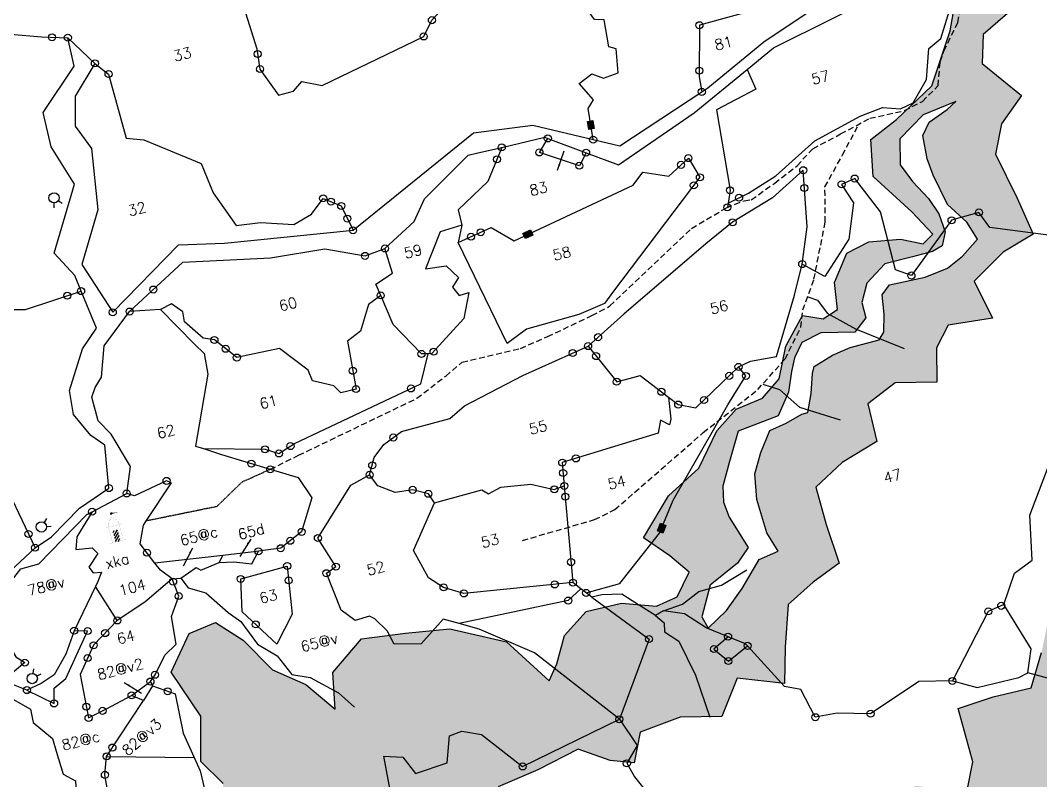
# Model space of a CAD drawing. Header units: metres. Extents: x 301635 to 304225, y 1951688 to 1954328.
# Drawn here: x 302434 to 303310, y 1952202 to 1952855 of the extents above; entities that cross this region are included whole.
import ezdxf

# ---------------------------------------------------------------- set-up
doc = ezdxf.new("R2010")
doc.units = ezdxf.units.M
doc.linetypes.add('DASHED', pattern=[0.75, 0.5, -0.25])
for name, color, linetype in [('LINE_FOOTPATH', 1, 'DASHED'), ('LINE_WATER', 4, 'Continuous'), ('OFF', 1, 'Continuous'), ('POLY_HATCH', 12, 'Continuous'), ('POLY_PARCEL', 6, 'Continuous'), ('POLY_WATER', 4, 'Continuous'), ('SYM_ARROW', 1, 'Continuous'), ('SYM_STONE', 1, 'Continuous'), ('SYM_WELL', 1, 'Continuous'), ('SYM_WORSHIP', 1, 'Continuous'), ('TEXT_MAPIN', 7, 'Continuous'), ('TEXT_PARCEL', 7, 'Continuous')]:
    doc.layers.add(name, color=color, linetype=linetype)
doc.styles.get("Standard").update_dxf_attribs({"font": 'simplex.shx'})
doc.dimstyles.get("Standard").update_dxf_attribs({"dimtxt": 0.18, "dimasz": 0.18, "dimexe": 0.18, "dimexo": 0.0625, "dimgap": 0.09, "dimtad": 0, "dimtih": 1, "dimtoh": 1, "dimdec": 4, "dimzin": 0, "dimdsep": 46, "dimtxsty": 'Standard', "dimcen": 0.09, "dimadec": 0, "dimazin": 0, "dimtfac": 1, "dimtdec": 4, "dimtofl": 0, "dimtmove": 0, "dimatfit": 3, "dimfxl": 1, "dimtolj": 1, "dimtzin": 0, "dimarcsym": 0})

# ---------------------------------------------------------------- blocks, each defined once
blk = doc.blocks.new('MOTWELL')
at = {"layer": 'SYM_WELL'}
for points in [[(-0.77, 1.48), (-0.4, 0.77)], [(0.77, 1.48), (0.4, 0.77)]]:
    blk.add_lwpolyline(points, dxfattribs=at)
blk.add_circle((0, 0), 0.871, dxfattribs=at)
blk = doc.blocks.new('STONE')
blk.add_circle((0, 0), 0.851)
blk = doc.blocks.new('STONESQUAREFILLED')
blk.add_hatch(color=256).paths.add_polyline_path([(0.7, -0.48), (0.7, 0.48), (-0.7, 0.48), (-0.7, -0.48)])
blk.add_lwpolyline([(-0.7, 0.48), (0.7, 0.48), (0.7, -0.48), (-0.7, -0.48)], close=True)
blk = doc.blocks.new('TEMPLE')
at = {"linetype": 'Continuous'}
blk.add_hatch(color=256, dxfattribs=at).paths.add_polyline_path([(0.28, 5.69), (0.6, 5.75), (0.95, 5.71), (1.39, 5.73), (0.49, 5.85), (0.21, 6.01), (-0.14, 6.06), (-0.15, 5.55), (-0.09, 5.55)])
h = blk.add_hatch(dxfattribs=at)
h.set_pattern_fill('ANSI31', color=256, scale=3.6, style=0)
h.set_pattern_definition([(45, (-94.63405, -100.65248), (-0.318198, 0.318198), [])])
h.paths.add_polyline_path([(-0.51, 2.32), (-0.51, 0), (0.49, 0), (0.49, 2.32)])
at = {"linetype": 'Continuous', "const_width": 0.018}
for points in [[(-1.16, 3.28), (-1.16, 3.69), (-0.97, 4.22), (-0.63, 4.55), (-0.33, 4.73), (-0.16, 4.99), (0.05, 4.8), (0.46, 4.5), (0.69, 4.36), (0.88, 4.09), (1.02, 3.76), (1.06, 3.28)], [(-0.16, 4.99), (-0.14, 6.06), (0.21, 6.01), (0.49, 5.85), (1.39, 5.73), (0.95, 5.71), (0.6, 5.75), (0.28, 5.69), (-0.09, 5.55), (-0.15, 5.55)], [(-1.78, 3.28), (1.75, 3.28)], [(-1.16, 0), (-1.16, 3.28)], [(-0.51, 0), (-0.51, 2.32), (0.49, 2.32), (0.49, 0)], [(1.06, 0), (1.06, 3.28)], [(-1.78, 0), (1.78, 0)]]:
    blk.add_lwpolyline(points, dxfattribs=at)
blk = doc.blocks.new('TEXTARROW')
blk.add_leader([(0.04, -0.01), (8.68, -0.01)], dimstyle='Standard', override={"dimtxt": 2.5, "dimasz": 2.5, "dimexe": 1.25, "dimexo": 0.625, "dimgap": 0.625, "dimtad": 1, "dimtih": 0, "dimtoh": 0, "dimzin": 8, "dimcen": 2.5, "dimtofl": 1})

msp = doc.modelspace()

# ---------------------------------------------------------------- hatches: boundary and pattern name
at = {"layer": 'POLY_HATCH'}
h = msp.add_hatch(dxfattribs=at)
h.set_pattern_fill('ZIGZAG', color=256, scale=5.075977, angle=14.53187, style=0)
h.set_pattern_definition([(14.53187, (302080.223, 1951193.627), (11.55678, 19.6445), [16.11623, -16.11623]), (104.53187, (302095.824, 1951197.67), (-19.6445, 11.55678), [16.11623, -16.11623])])
h.paths.add_polyline_path([(303451.22, 1952317.08), (303471.39, 1952305.23), (303517.09, 1952310.93), (303552.03, 1952337.06), (303599.17, 1952363.63), (303639.23, 1952354.2), (303668.09, 1952377.39), (303686.61, 1952408.83), (303685.2, 1952443.3), (303721.88, 1952415.24), (303735.17, 1952419.37), (303770.54, 1952470.2), (303781.95, 1952507.99), (303771.28, 1952535.96), (303795.44, 1952545.64), (303816.94, 1952565.55), (303823.55, 1952600.73), (303854.36, 1952621.7), (303871.6, 1952652.8), (303886.28, 1952683.24), (303876.18, 1952719.56), (303905.09, 1952737.3), (303924.27, 1952766.17), (303933.4, 1952807.47), (303942.86, 1952847.49), (303934.71, 1952881.57), (303974.58, 1952893.96), (304003.4, 1952922.6), (304035.44, 1952949.35), (304067.91, 1952963.91), (304082.02, 1952986.01), (304087.92, 1953029.2), (304120.05, 1953045.04), (304132.07, 1953085.73), (304135.74, 1953126.97), (304126.97, 1953158.17), (304141.98, 1953187.33), (304149.07, 1953241.76), (304138.07, 1953271.01), (304147.71, 1953289.22), (304157.64, 1953311.6), (304163.49, 1953360.24), (304132.27, 1953388.35), (304155.63, 1953416.94), (304140.36, 1953457.38), (304117.41, 1953495.82), (304077.97, 1953508.14), (304078.17, 1953541.66), (304052.83, 1953557.63), (304032.18, 1953550.23), (303987.34, 1953557.04), (303944.28, 1953541.1), (303917.86, 1953571.82), (303876.24, 1953576.74), (303829.15, 1953563.17), (303792.88, 1953523.71), (303828.79, 1953531.31), (303866.2, 1953538.61), (303895.2, 1953516.48), (303909.55, 1953488.96), (303938.28, 1953498.81), (303966, 1953493.97), (303998.74, 1953519.29), (304017.34, 1953524.91), (304035.76, 1953506.45), (304040.76, 1953471.69), (304064.13, 1953446.51), (304066.07, 1953417.37), (304049.14, 1953392.95), (304032.93, 1953371.93), (304056.98, 1953356.53), (304075.11, 1953326.78), (304069.09, 1953303.59), (304051.77, 1953280.67), (304066.85, 1953256.54), (304067.67, 1953225.51), (304043.9, 1953208.93), (304022.01, 1953191.24), (304027.68, 1953166.27), (304032.35, 1953126.62), (304014.25, 1953106.71), (303988.13, 1953099.14), (303971.43, 1953092.41), (303984.62, 1953069.39), (303986.5, 1953046.64), (303969.91, 1953027.12), (303938.89, 1953019.88), (303911.23, 1953018.32), (303907.93, 1952984.62), (303884.26, 1952955.25), (303863.38, 1952952.24), (303835.04, 1952940.89), (303834.81, 1952901.57), (303804.91, 1952896.23), (303824.66, 1952854.08), (303816.07, 1952822.21), (303784.44, 1952798.79), (303752.04, 1952778.37), (303767.95, 1952744.84), (303754.8, 1952718.2), (303732.97, 1952694.12), (303727.16, 1952645.35), (303715.91, 1952617.59), (303690.57, 1952607.02), (303681.83, 1952594.34), (303684.26, 1952550.91), (303652.92, 1952538.78), (303616.62, 1952533.37), (303590.74, 1952543.49), (303586.84, 1952536.87), (303583.15, 1952504.67), (303571.56, 1952472.02), (303544.28, 1952468.96), (303519.67, 1952461.78), (303515.7, 1952418.29), (303484.02, 1952401.26), (303453.58, 1952416.6), (303427.36, 1952421.82), (303402.47, 1952403.36), (303381.73, 1952337.9), (303353, 1952328.05), (303315.82, 1952338.44), (303310.58, 1952312.24), (303301.6, 1952281.88), (303269.09, 1952274.25), (303238.86, 1952264.01), (303251.48, 1952218.41), (303246.24, 1952192.22), (303202.32, 1952197.66), (303180.77, 1952184.86), (303177.19, 1952139.87), (303157.92, 1952124.46), (303132.14, 1952121.78), (303114.66, 1952118.05), (303114.37, 1952085.13), (303099.28, 1952066), (303077.96, 1952070.89), (303046.4, 1952084.34), (303027.13, 1952068.93), (302993.84, 1952064.3), (302965.67, 1952077.03), (302939.01, 1952090.15), (302923.48, 1952078.91), (302899.43, 1952094.31), (302864.58, 1952095.69), (302833.57, 1952088.45), (302821.22, 1952102.08), (302798.78, 1952105.07), (302774.69, 1952126.87), (302777.65, 1952155.67), (302808.5, 1952182.1), (302843.96, 1952196.9), (302877.93, 1952211.31), (302912.62, 1952229.11), (302940, 1952219.39), (302960.55, 1952217.5), (302965.79, 1952243.7), (303000.14, 1952256.61), (303036.1, 1952257.12), (303049.2, 1952290.15), (303089.72, 1952285.44), (303090.4, 1952316.86), (303092.92, 1952353.56), (303114.42, 1952372.75), (303136.69, 1952388.94), (303125.68, 1952422.14), (303116.56, 1952454.22), (303139.17, 1952475.31), (303168.96, 1952493.44), (303161.34, 1952525.92), (303184.73, 1952544), (303220.69, 1952544.51), (303220.26, 1952574.04), (303230.45, 1952593.5), (303268.26, 1952599.3), (303252.73, 1952631.32), (303277.57, 1952656.19), (303303.24, 1952671.65), (303289.61, 1952702.57), (303271.03, 1952740.21), (303276.27, 1952766.41), (303293.21, 1952790.83), (303259.65, 1952818.18), (303260.38, 1952843.2), (303293.85, 1952871.91), (303289.91, 1952914.95), (303326.54, 1952925.25), (303365.85, 1952931.43), (303364.58, 1952970.36), (303392.25, 1952971.92), (303397.05, 1953006.01), (303418.21, 1953020.31), (303439.21, 1953053.79), (303482.63, 1953062.64), (303501.51, 1953079.56), (303531.58, 1953108.98), (303582.92, 1953118.28), (303591.45, 1953156.54), (303622.4, 1953170.18), (303657.71, 1953204.16), (303624.27, 1953261.99), (303645.94, 1953305.26), (303606.65, 1953342.34), (303607.38, 1953367.37), (303628.05, 1953395.96), (303615.64, 1953415.98), (303614.43, 1953448.51), (303617.44, 1953470.92), (303643.89, 1953483.38), (303626.69, 1953490.94), (303595.68, 1953483.7), (303593.71, 1953426.31), (303602.49, 1953389.33), (303570.03, 1953375.31), (303569.46, 1953331.1), (303588.77, 1953296.85), (303577.79, 1953280.39), (303576.05, 1953240.68), (303551.94, 1953219.21), (303543.41, 1953180.94), (303508.83, 1953150.35), (303477.48, 1953138.22), (303466.62, 1953108.96), (303439.73, 1953104.4), (303401.25, 1953088.82), (303374.24, 1953053.78), (303345.46, 1953050.32), (303313.05, 1953029.9), (303300.01, 1952990.47), (303270.5, 1952983.62), (303240.32, 1952966.99), (303221.61, 1952930.89), (303220.62, 1952900.69), (303239.5, 1952888.51), (303231.99, 1952846.27), (303216.17, 1952799.14), (303186.07, 1952770.16), (303163.9, 1952752.8), (303165.93, 1952721.23), (303199.09, 1952690.89), (303217.07, 1952671.65), (303208.95, 1952663.4), (303189.5, 1952667.23), (303162.06, 1952664.9), (303143.36, 1952655.28), (303132.82, 1952630), (303135.42, 1952606.77), (303123.12, 1952598.8), (303105.28, 1952601.69), (303090.89, 1952575.42), (303085.18, 1952547.31), (303071.03, 1952530.66), (303048.16, 1952521.32), (303031.78, 1952502.73), (303016.15, 1952470.67), (302990.18, 1952446.87), (302968.81, 1952410.59), (302991.25, 1952395.24), (303007.91, 1952381.11), (302997.65, 1952360.01), (302979.9, 1952352), (302949.85, 1952354.46), (302919.57, 1952347.29), (302900.96, 1952326.76), (302894.26, 1952302.48), (302887.8, 1952287.83), (302851.08, 1952321.34), (302802.34, 1952332.61), (302764.32, 1952328.9), (302726.63, 1952323.91), (302701.99, 1952294.99), (302704.02, 1952263.41), (302678.64, 1952284.84), (302650.12, 1952297.25), (302625.02, 1952322.85), (302601.29, 1952337.87), (302578.42, 1952328.52), (302563.12, 1952295.19), (302588.64, 1952257.41), (302588.49, 1952218.44), (302607.75, 1952199.53), (302606.69, 1952153.49), (302631.55, 1952118.27), (302662.15, 1952087.27), (302690.25, 1952087.04), (302710.22, 1952060.12), (302732.09, 1952036.42), (302743.09, 1952007.17), (302755.37, 1951978.25), (302793.19, 1951966.88), (302835.3, 1951981.21), (302859.11, 1951955.28), (302907.43, 1951956.2), (302955.28, 1951974.75), (302982.56, 1951956.55), (302983.31, 1951924.64), (302982.73, 1951897.85), (302991.12, 1951873.39), (303009.48, 1951847.42), (303047.88, 1951844.39), (303090.02, 1951853.27), (303116.57, 1951885.42), (303154.69, 1951915.11), (303185.74, 1951945.69), (303200.75, 1951974.86), (303183, 1952003.72), (303176.23, 1952027.24), (303167.55, 1952047.53), (303179.89, 1952050.04), (303222.79, 1952045.46), (303244.87, 1952073.72), (303249.58, 1952105.67), (303282.76, 1952112.22), (303306.83, 1952132.81), (303324.44, 1952157.18), (303325.88, 1952196.48), (303361.58, 1952209.15), (303364.39, 1952237.88), (303354.86, 1952282.54), (303388.37, 1952287.81), (303415.9, 1952279.24), (303435.26, 1952286.31)])
h.paths.add_polyline_path([(303171.13, 1952580.73), (303146.07, 1952574.24), (303130.93, 1952567.5), (303115.15, 1952557.78), (303113.88, 1952551.82), (303112.7, 1952534.63), (303109.87, 1952518.42), (303104.59, 1952517.06), (303091.11, 1952509.34), (303077.28, 1952502.94), (303069.51, 1952484.05), (303064.38, 1952465.83), (303065.89, 1952443.71), (303074.73, 1952415.05), (303084.45, 1952399.28), (303067.99, 1952392.2), (303053.33, 1952367.3), (303039.94, 1952348.35), (303024.21, 1952333.02), (303018.84, 1952342.88), (303026.04, 1952370.17), (303049.34, 1952388.87), (303058.48, 1952402.49), (303042.23, 1952428.52), (303037.49, 1952441.36), (303036.71, 1952455.23), (303042.48, 1952476.42), (303049.86, 1952502.25), (303084.45, 1952515.44), (303093.19, 1952535.99), (303095.69, 1952553.52), (303098.23, 1952565.44), (303104.73, 1952578.38), (303120.85, 1952586.78), (303150.26, 1952587.36), (303159.73, 1952599.67), (303156.32, 1952612.85), (303160.47, 1952629.41), (303175.86, 1952646.06), (303199.6, 1952652.21), (303216.75, 1952656.66), (303225.3, 1952661.69), (303227.84, 1952673.6), (303222.42, 1952689.08), (303213.38, 1952702.21), (303199.71, 1952716.96), (303189.01, 1952731.07), (303188.82, 1952753.53), (303208.8, 1952774.19), (303236.79, 1952785.66), (303229.58, 1952778.79), (303214.15, 1952767.75), (303208.63, 1952756.47), (303212.43, 1952736.35), (303217.51, 1952722.19), (303229.62, 1952697.19), (303246.28, 1952681.81), (303255.65, 1952667.36), (303242.56, 1952652.71), (303229.76, 1952642.36), (303210.66, 1952634.59), (303179.98, 1952628.05), (303173.78, 1952619.41), (303175.24, 1952602.9), (303175.04, 1952587.37)], flags=16)

# ---------------------------------------------------------------- linework, layer by layer
at = {"layer": 'LINE_FOOTPATH', "ltscale": 10}
for points in [[(303039.97, 1952694.34), (303055.14, 1952700.33), (303061.29, 1952701.16), (303081.39, 1952715.39), (303100.54, 1952730.4), (303114.18, 1952744.99), (303138.01, 1952757.65), (303163.14, 1952771.15), (303192.86, 1952777.71), (303208.24, 1952785.64), (303221.66, 1952799.16), (303223.46, 1952819.7), (303226.67, 1952828.92), (303238.55, 1952853.31), (303243.97, 1952881.95), (303249.06, 1952916.32), (303275.55, 1952967.79), (303289.92, 1953000.11)], [(302864.77, 1952408.46), (302926.74, 1952426.35), (302944.13, 1952434.96), (303020.04, 1952501.11), (303066.8, 1952538.06), (303090.3, 1952564.43), (303103.78, 1952591.61), (303105.64, 1952606.45), (303115, 1952632.8), (303124.82, 1952682.04), (303124.51, 1952712.26), (303139.55, 1952739.62), (303153.72, 1952766.09)], [(302648.14, 1952469.63), (302672.54, 1952481.65), (302774.11, 1952530.56), (302798.88, 1952549.71), (302812.93, 1952561.68), (302863.16, 1952573.34), (302886.3, 1952583.58), (302924.41, 1952601.64), (302939.87, 1952609.89), (303009.98, 1952676.56), (303039.97, 1952694.34)]]:
    msp.add_lwpolyline(points, dxfattribs=at)
at = {"layer": 'LINE_FOOTPATH'}
msp.add_lwpolyline([(302541.94, 1952425.5), (302602.46, 1952437.84), (302624.04, 1952458.75), (302648.14, 1952469.63)], dxfattribs=at)
at = {"layer": 'LINE_WATER'}
for points in [[(303109.7, 1952617.88), (303118.11, 1952614.96), (303126.31, 1952603.83), (303150.62, 1952590.25), (303192.62, 1952573.3)], [(303071.07, 1952542.85), (303085.42, 1952538), (303102.58, 1952523.01), (303137.67, 1952512.22)], [(302985.8, 1952348.03), (303002.21, 1952353.84), (303016.25, 1952364.54), (303035.62, 1952370.01), (303057.43, 1952383.17)], [(302571.46, 1952376.13), (302577.54, 1952367.67), (302592.85, 1952363.52), (302611.91, 1952346.56), (302623.05, 1952338.86), (302637.22, 1952319.47), (302654.25, 1952309.24), (302666.62, 1952293.45), (302682.56, 1952290.77), (302706.78, 1952277.46), (302720.55, 1952265.23)], [(302979.03, 1952343.95), (302986.46, 1952337.82), (302986.73, 1952329.94), (302998.95, 1952322.06), (303013.21, 1952292.62), (303025.67, 1952256.53)], [(302947.95, 1952254.81), (302875.05, 1952311.97), (302827.53, 1952332.17), (302810.27, 1952337.05)]]:
    msp.add_lwpolyline(points, dxfattribs=at)
at = {"layer": 'OFF'}
msp.add_lwpolyline([(302507.67, 1952222.99), (302582.71, 1952221.99)], dxfattribs=at)
at = {"layer": 'POLY_HATCH'}
for points in [[(302607.75, 1952199.53), (302588.49, 1952218.44), (302588.64, 1952257.41), (302563.12, 1952295.19), (302578.42, 1952328.52), (302601.29, 1952337.87), (302625.02, 1952322.85), (302650.12, 1952297.25), (302678.64, 1952284.84), (302704.02, 1952263.41), (302701.99, 1952294.99), (302726.63, 1952323.91), (302764.32, 1952328.9), (302802.34, 1952332.61), (302851.08, 1952321.34), (302887.8, 1952287.83), (302894.26, 1952302.48), (302900.96, 1952326.76), (302919.57, 1952347.29), (302949.85, 1952354.46), (302979.9, 1952352), (302997.65, 1952360.01), (303007.91, 1952381.11), (302991.25, 1952395.24), (302968.81, 1952410.59), (302990.18, 1952446.87), (303016.15, 1952470.67), (303031.78, 1952502.73), (303048.16, 1952521.32), (303071.03, 1952530.66), (303085.18, 1952547.31), (303090.89, 1952575.42), (303105.28, 1952601.69), (303123.12, 1952598.8), (303135.42, 1952606.77), (303132.82, 1952630), (303143.36, 1952655.28), (303162.06, 1952664.9), (303189.5, 1952667.23), (303208.95, 1952663.4), (303217.07, 1952671.65), (303199.09, 1952690.89), (303165.93, 1952721.23), (303163.9, 1952752.8), (303186.07, 1952770.16), (303216.17, 1952799.14), (303231.99, 1952846.27), (303239.5, 1952888.51)], [(303293.85, 1952871.91), (303260.38, 1952843.2), (303259.65, 1952818.18), (303293.21, 1952790.83), (303276.27, 1952766.41), (303271.03, 1952740.21), (303289.61, 1952702.57), (303303.24, 1952671.65), (303277.57, 1952656.19), (303252.73, 1952631.32), (303268.26, 1952599.3), (303230.45, 1952593.5), (303220.26, 1952574.04), (303220.69, 1952544.51), (303184.73, 1952544), (303161.34, 1952525.92), (303168.96, 1952493.44), (303139.17, 1952475.31), (303116.56, 1952454.22), (303125.68, 1952422.14), (303136.69, 1952388.94), (303114.42, 1952372.75), (303092.92, 1952353.56), (303090.4, 1952316.86), (303089.72, 1952285.44), (303049.2, 1952290.15), (303036.1, 1952257.12), (303000.14, 1952256.61), (302965.79, 1952243.7), (302960.55, 1952217.5), (302940, 1952219.39), (302912.62, 1952229.11), (302877.93, 1952211.31), (302843.96, 1952196.9)], [(303026.04, 1952370.17), (303018.84, 1952342.88), (303024.21, 1952333.02), (303039.94, 1952348.35), (303053.33, 1952367.3), (303067.99, 1952392.2), (303084.45, 1952399.28), (303074.73, 1952415.05), (303065.89, 1952443.71), (303064.38, 1952465.83), (303069.51, 1952484.05), (303077.28, 1952502.94), (303091.11, 1952509.34), (303104.59, 1952517.06), (303109.87, 1952518.42), (303112.7, 1952534.63), (303113.88, 1952551.82), (303115.15, 1952557.78), (303130.93, 1952567.5), (303146.07, 1952574.24), (303171.13, 1952580.73), (303175.04, 1952587.37), (303175.24, 1952602.9), (303173.78, 1952619.41), (303179.98, 1952628.05), (303210.66, 1952634.59), (303229.76, 1952642.36), (303242.56, 1952652.71), (303255.65, 1952667.36), (303246.28, 1952681.81), (303229.62, 1952697.19), (303217.51, 1952722.19), (303212.43, 1952736.35), (303208.63, 1952756.47), (303214.15, 1952767.75), (303229.58, 1952778.79), (303236.79, 1952785.66), (303208.8, 1952774.19), (303188.82, 1952753.53), (303189.01, 1952731.07), (303199.71, 1952716.96), (303213.38, 1952702.21), (303222.42, 1952689.08), (303227.84, 1952673.6), (303225.3, 1952661.69), (303216.75, 1952656.66), (303199.6, 1952652.21), (303175.86, 1952646.06), (303160.47, 1952629.41), (303156.32, 1952612.85), (303159.73, 1952599.67), (303150.26, 1952587.36), (303120.85, 1952586.78), (303104.73, 1952578.38), (303098.23, 1952565.44), (303095.69, 1952553.52), (303093.19, 1952535.99), (303084.45, 1952515.44), (303049.86, 1952502.25), (303042.48, 1952476.42), (303036.71, 1952455.23), (303037.49, 1952441.36), (303042.23, 1952428.52), (303058.48, 1952402.49), (303049.34, 1952388.87), (303026.04, 1952370.17), (303026.04, 1952370.17)], [(303246.24, 1952192.22), (303251.48, 1952218.41), (303238.86, 1952264.01), (303269.09, 1952274.25), (303301.6, 1952281.88), (303310.58, 1952312.24)]]:
    msp.add_lwpolyline(points, dxfattribs=at)
at = {"layer": 'POLY_PARCEL'}
for points in [[(302686.25, 1953031.87), (302659, 1952972.86), (302645.64, 1952969.65), (302615.81, 1952897.54), (302636.58, 1952830.85), (302639.36, 1952813.42), (302655.38, 1952790.98), (302668.14, 1952794.54), (302675.26, 1952802.6), (302692.75, 1952799.43), (302779.92, 1952841.41), (302786.99, 1952855.42), (302822.65, 1952894.49), (302835.33, 1952894.54), (302846.47, 1952910.11), (302851.58, 1952948.96), (302858.37, 1952954.45), (302856.91, 1952968.73)], [(302925.47, 1952752.79), (302921.18, 1952779.44), (302925.65, 1952787.03), (302913.39, 1952800.94), (302924.33, 1952809.21), (302934.34, 1952805.57), (302947.01, 1952810.26), (302945.33, 1952830.73), (302939.03, 1952832.52), (302935.05, 1952855.61), (302926.68, 1952856.06), (302907.61, 1952882.28), (302881.35, 1952908.24), (302894.03, 1952923.79), (302910.46, 1952920.21), (302920.04, 1952932.14), (302913.24, 1952961.37)], [(303041.27, 1952698.29), (303058.86, 1952706.69), (303082.33, 1952721.61), (303115.89, 1952751.88), (303154.65, 1952773), (303174.03, 1952780.27), (303189.43, 1952779.18), (303200.41, 1952784.47), (303211.71, 1952804.55), (303213.77, 1952831), (303224, 1952839.65), (303236.36, 1952879.85), (303224.63, 1952885.39), (303219.74, 1952891.51), (303208.11, 1952912.48)], [(303107.86, 1952876.2), (303016.75, 1952851.06), (303016.55, 1952806.77), (303018.78, 1952793.83)], [(302359.14, 1952840.58), (302369.13, 1952852.57), (302424.98, 1952843.46), (302451.63, 1952840.98), (302474.34, 1952840.36)], [(302474.34, 1952840.36), (302497.59, 1952818.33)], [(302497.59, 1952818.33), (302509.32, 1952809.13), (302524.33, 1952754.07), (302539.63, 1952752.69), (302588.82, 1952732.28), (302599.21, 1952707.15), (302618.89, 1952678.91), (302639.78, 1952681.56), (302668.42, 1952679.96), (302683.63, 1952688.88), (302693.61, 1952702.33), (302709.13, 1952695.85), (302719.26, 1952674.93)], [(303057.73, 1952813.16), (303065.12, 1952796.16), (303031.41, 1952778.45), (303043, 1952709.31), (303041.27, 1952698.29)], [(302919.42, 1952741.54), (302913.6, 1952730.35), (302879.35, 1952741.78), (302886.55, 1952753.79)], [(302847.01, 1952746.14), (302835.06, 1952716.7), (302809.62, 1952692.42), (302812.59, 1952679.27)], [(303105.84, 1952726.52), (303079.48, 1952702.86), (303045.2, 1952681.76), (303022.21, 1952663.33), (302951.77, 1952602.83), (302921.14, 1952575.39)], [(303104.97, 1952645.85), (303109.12, 1952677.96), (303105.84, 1952726.52)], [(303384.04, 1952661.75), (303266.12, 1952677.21), (303256.8, 1952690.28), (303233.24, 1952683.49), (303198.78, 1952636.06), (303184.98, 1952640.91), (303172.3, 1952690.7), (303150.05, 1952719.34), (303138.79, 1952714.37), (303149.05, 1952698.57), (303145.08, 1952667.24), (303124.41, 1952635.23), (303104.97, 1952645.85)], [(303041.27, 1952698.29), (303040.7, 1952694.62)], [(302812.59, 1952679.27), (302794.19, 1952673.69), (302781.59, 1952641.86), (302799.2, 1952644.4), (302809.72, 1952634.42), (302804.72, 1952625.94), (302810.46, 1952618.76), (302818.79, 1952621.48), (302814.43, 1952599.16), (302787.01, 1952569.02), (302783.74, 1952568.91)], [(302812.59, 1952679.27), (302809.54, 1952664.31)], [(302743, 1952618.98), (302738.92, 1952628.59), (302753.26, 1952638.02), (302746.69, 1952659.3)], [(303278.27, 1952353.32), (303287.19, 1952380.36), (303302.51, 1952391.62), (303300.53, 1952430.06), (303383.68, 1952648.68), (303384.91, 1952658.86)], [(303050.27, 1952557.56), (303060.61, 1952562.56), (303083.05, 1952566.48), (303098.35, 1952619.21), (303104.97, 1952645.85)], [(302396, 1952601.34), (302420.56, 1952606.78), (302438.1, 1952606.84), (302485.76, 1952622.65)], [(302743, 1952618.98), (302732.4, 1952611.06), (302725.75, 1952588.33), (302714.51, 1952579.71), (302721.87, 1952538.5), (302708.87, 1952535.32), (302702.71, 1952541.27), (302684.44, 1952545.57), (302680.77, 1952554.75), (302656.02, 1952573.39), (302619.49, 1952565.58), (302600.27, 1952580.68), (302590.42, 1952582.36), (302574.63, 1952596.32), (302572.96, 1952604.92), (302563.24, 1952611.79), (302553.97, 1952607)], [(302783.74, 1952568.91), (302778.05, 1952568.73), (302753.63, 1952593.9), (302743, 1952618.98)], [(302553.97, 1952607), (302527.44, 1952605.09)], [(302553.97, 1952607), (302583.15, 1952576.98), (302591.44, 1952569.18), (302594.62, 1952551.21), (302584.05, 1952489.51), (302590.71, 1952487.35)], [(302733.52, 1952464.89), (302737.51, 1952479.65), (302745.8, 1952490.88), (302760.85, 1952502.17), (302802.34, 1952513.35), (302815.01, 1952524.02), (302865.07, 1952550.3), (302921.14, 1952575.39)], [(302921.14, 1952575.39), (302945.76, 1952544.82), (302965.72, 1952550.21), (302990.03, 1952531.69)], [(302590.71, 1952487.35), (302643.72, 1952486.76), (302655.68, 1952483.19), (302669.01, 1952491.72), (302777.39, 1952543.02), (302783.74, 1952568.91)], [(302919.46, 1952363.41), (302948.3, 1952371.34), (302982.48, 1952414.6), (302994.23, 1952443.16), (303040.99, 1952524.99), (303056.69, 1952549.79), (303050.27, 1952557.56)], [(302990.03, 1952531.69), (302998.51, 1952525.23), (303013.74, 1952522.33), (303050.27, 1952557.56)], [(302990.03, 1952531.69), (302992.23, 1952512.61), (302991.03, 1952507.7), (302983.39, 1952511.9), (302981.2, 1952500.56), (302898.91, 1952475.34), (302900.7, 1952455.3)], [(302371.04, 1952513.15), (302385.89, 1952494.05), (302411.05, 1952459.71), (302426.57, 1952443.77), (302446.15, 1952402.22)], [(302590.71, 1952487.35), (302606.42, 1952482.23), (302648.14, 1952469.63)], [(302648.14, 1952469.63), (302672.06, 1952462.4), (302683.77, 1952444.98), (302675.09, 1952415.84), (302657.15, 1952401.79), (302638.03, 1952399.14)], [(302810.27, 1952337.05), (302796.74, 1952340.87), (302777.91, 1952319.73), (302754.53, 1952319.37), (302748.58, 1952330.92), (302738.12, 1952341.09), (302733.49, 1952343.48), (302721.16, 1952339.65), (302708.93, 1952348.51), (302696.45, 1952380.33), (302704.5, 1952386), (302689.05, 1952410.51), (302717.46, 1952455.87), (302733.52, 1952464.89)], [(302789.27, 1952440.91), (302783.93, 1952448.54), (302770.49, 1952451.94), (302755.34, 1952449.61), (302740.54, 1952455.49), (302733.52, 1952464.89)], [(302541.94, 1952425.5), (302563.44, 1952458.01), (302559.14, 1952459.66), (302531.67, 1952446.83), (302524.89, 1952448.85)], [(302789.27, 1952440.91), (302829.77, 1952451.93), (302835.61, 1952448.5), (302846.32, 1952454.28), (302872.02, 1952456.88), (302892.12, 1952452.37), (302900.7, 1952455.3)], [(302900.7, 1952455.3), (302908.12, 1952372.21)], [(302908.12, 1952372.21), (302814.43, 1952362.95), (302796.98, 1952368.15), (302784.08, 1952376.29), (302771.25, 1952399.83), (302789.27, 1952440.91)], [(302495.19, 1952433.14), (302481.94, 1952411.65), (302481.08, 1952400.74), (302495.32, 1952402.03), (302500.08, 1952397.19), (302492.25, 1952385.39), (302496.23, 1952380.71), (302503.29, 1952381.25), (302500.02, 1952373.22), (302498.02, 1952369.03)], [(302549.08, 1952388.89), (302536.43, 1952405.69), (302539.33, 1952421.55), (302541.94, 1952425.5)], [(302607.44, 1952395.55), (302549.08, 1952388.89)], [(302604.29, 1952389.64), (302617.01, 1952390.1), (302632.32, 1952388.25), (302638.03, 1952399.14)], [(302604.29, 1952389.64), (302607.44, 1952395.55)], [(302638.03, 1952399.14), (302634.18, 1952398.6), (302607.44, 1952395.55)], [(302563.88, 1952375.43), (302553.92, 1952382.9), (302549.08, 1952388.89)], [(302563.88, 1952375.43), (302571.46, 1952376.13), (302584.45, 1952385.16), (302588.5, 1952383.05), (302604.29, 1952389.64)], [(302498.02, 1952369.03), (302479.8, 1952330.95)], [(302516.83, 1952339.72), (302498.02, 1952369.03)], [(302563.88, 1952375.43), (302540.41, 1952355.37), (302516.83, 1952339.72)], [(302545.27, 1952287.27), (302549.22, 1952293.07), (302557.5, 1952309.87), (302567.47, 1952319.44), (302563.35, 1952343.25), (302569.57, 1952360.71), (302563.88, 1952375.43)], [(302914.9, 1952366.95), (302908.12, 1952372.21)], [(302914.9, 1952366.95), (302904.05, 1952356.85), (302810.27, 1952337.05)], [(302919.46, 1952363.41), (302914.9, 1952366.95)], [(302924.21, 1952359.72), (302919.46, 1952363.41)], [(303041.36, 1952325.79), (303022.55, 1952333.48), (303004.03, 1952345.37), (302985.8, 1952348.03), (302979.03, 1952343.95), (302959.02, 1952356.71), (302950.19, 1952362.24), (302932.78, 1952361.73), (302924.21, 1952359.72)], [(302924.21, 1952359.72), (302973.49, 1952323.73), (302947.95, 1952254.81)], [(303278.27, 1952353.32), (303264.77, 1952347.5), (303233.96, 1952287.78)], [(303298.77, 1952294.66), (303301.62, 1952315.45), (303278.27, 1952353.32)], [(302516.83, 1952339.72), (302496.42, 1952318.41), (302484.85, 1952293.25), (302492.13, 1952255.95)], [(302439.18, 1952279.89), (302462.55, 1952268.46), (302462.6, 1952281.43), (302472.5, 1952289.96), (302491.31, 1952330.62), (302479.8, 1952330.95)], [(302479.8, 1952330.95), (302472.65, 1952310.86), (302462.71, 1952292.99), (302451.56, 1952285.49), (302439.18, 1952279.89)], [(303041.36, 1952325.79), (303029.2, 1952315.15), (303041.6, 1952304.85), (303058.1, 1952317.92)], [(303058.1, 1952317.92), (303056.36, 1952319.66), (303041.36, 1952325.79)], [(302378.08, 1952319.44), (302398.18, 1952294.31), (302404.81, 1952277.24), (302419.15, 1952276.72), (302442.35, 1952263.39), (302444.65, 1952251.97)], [(302393.98, 1952311.72), (302422.01, 1952321.52), (302429.81, 1952308.54), (302437.42, 1952303.53), (302419.35, 1952288.45)], [(303233.96, 1952287.78), (303205.13, 1952287.27), (303163.67, 1952259.64), (303135.03, 1952260.02), (303116.25, 1952256.63), (303103.74, 1952280.42), (303089.8, 1952283), (303058.1, 1952317.92)], [(303233.96, 1952287.78), (303255.1, 1952282.07), (303291.11, 1952290.77), (303298.77, 1952294.66)], [(303334.33, 1952266.98), (303332.5, 1952272.15), (303336.72, 1952284.43), (303298.77, 1952294.66)], [(302439.18, 1952279.89), (302420.67, 1952287.25), (302419.35, 1952288.45)], [(302529.06, 1952275.4), (302545.27, 1952287.27)], [(302547.1, 1952283.49), (302539.3, 1952271.1)], [(302545.27, 1952287.27), (302547.1, 1952283.49)], [(302547.1, 1952283.49), (302566.63, 1952276.62), (302573.32, 1952242.91), (302582.71, 1952221.99)], [(302492.13, 1952255.95), (302507.65, 1952263.89), (302529.06, 1952275.4)], [(302539.3, 1952271.1), (302529.06, 1952275.4)], [(302507.67, 1952222.99), (302539.3, 1952271.1)], [(302670.65, 1952109.65), (302679.67, 1952123.61), (302692.79, 1952129.64), (302719.88, 1952140.61), (302760.83, 1952141.64), (302745.8, 1952223.2), (302761.97, 1952222.21), (302772.91, 1952208.31), (302800.1, 1952217.43), (302802.16, 1952240.71), (302812.6, 1952244.73), (302829.72, 1952241.84), (302864.91, 1952214.3), (302947.95, 1952254.81)], [(302947.95, 1952254.81), (302963.39, 1952232.31), (302954.37, 1952217), (302960.96, 1952205.36), (302973.51, 1952189.62), (302925.82, 1952169.55), (302904.95, 1952144.78), (302917.58, 1952101.11)], [(302444.65, 1952251.97), (302461.17, 1952238.35), (302464.42, 1952227.48)], [(302464.42, 1952227.48), (302470.35, 1952207.66), (302480.85, 1952201.95), (302482.25, 1952177.89), (302498.9, 1952181.85), (302502.17, 1952172.61), (302499.76, 1952162.69), (302479.72, 1952147.33), (302447.32, 1952137.19)], [(302553.29, 1952103.6), (302531.48, 1952148.9), (302512.01, 1952173.34), (302506.16, 1952207.09), (302507.67, 1952222.99)], [(302582.71, 1952221.99), (302587.85, 1952210.55), (302609.03, 1952120.94)]]:
    msp.add_lwpolyline(points, dxfattribs=at)
for points in [[(302809.54, 1952664.31), (302838, 1952677.44), (302857.51, 1952665.98), (302959.73, 1952713.54), (302968.15, 1952724.97), (302990.44, 1952721.51), (303007.23, 1952736.92), (303017.13, 1952720.42), (302942.97, 1952622.52), (302935.18, 1952612.16), (302913.21, 1952602.68), (302882.54, 1952593.97), (302868.22, 1952590.11), (302851.55, 1952577.76)], [(302622.84, 1952375.4), (302662.71, 1952386.49), (302666.85, 1952345.13), (302653.92, 1952319.42), (302624.09, 1952347.18)]]:
    msp.add_lwpolyline(points, close=True, dxfattribs=at)
at = {"layer": 'POLY_WATER'}
for points in [[(303057.73, 1952813.16), (303080.25, 1952831.59), (303183.45, 1952883.17), (303208.11, 1952912.48)], [(303018.78, 1952793.83), (303023.96, 1952797.24), (303071.99, 1952836.83), (303116.94, 1952866.92)], [(302485.76, 1952622.65), (302480.23, 1952636.02), (302462.7, 1952655.32), (302479.95, 1952714.45), (302459.89, 1952746.52), (302453.18, 1952776), (302479.78, 1952815.82), (302474.34, 1952840.36)], [(302497.59, 1952818.33), (302480.61, 1952790.22), (302480.7, 1952764.43), (302494.77, 1952745.29), (302500.13, 1952692.55), (302486.47, 1952645.54), (302512.94, 1952604.46), (302569.42, 1952662.3), (302608.85, 1952663.83), (302719.26, 1952674.93)], [(302919.42, 1952741.54), (302947.18, 1952731.2), (303012.1, 1952775.82), (303057.73, 1952813.16)], [(302925.47, 1952752.79), (302948.28, 1952747.33), (303018.78, 1952793.83)], [(302719.26, 1952674.93), (302822.67, 1952758.77), (302873.77, 1952765.16), (302925.47, 1952752.79)], [(302847.01, 1952746.14), (302883.83, 1952754.81), (302886.55, 1952753.79)], [(302886.55, 1952753.79), (302919.42, 1952741.54)], [(302746.69, 1952659.3), (302771.81, 1952682.59), (302780.77, 1952702.05), (302818.01, 1952739.32), (302825.42, 1952741.06), (302847.01, 1952746.14)], [(302527.44, 1952605.09), (302572.98, 1952647.49), (302648.52, 1952651.16), (302695, 1952658.84), (302729.61, 1952652.95), (302746.69, 1952659.3)], [(302446.15, 1952402.22), (302460.37, 1952411.44), (302484.41, 1952436.24), (302509.62, 1952453.44), (302506.16, 1952490.21), (302494.1, 1952498.55), (302479.15, 1952516.54), (302475.89, 1952537.29), (302487.07, 1952572.99), (302498.97, 1952590.69), (302485.76, 1952622.65)], [(302524.89, 1952448.85), (302528.18, 1952471.91), (302511.52, 1952499.75), (302500.28, 1952511.35), (302494.9, 1952531.45), (302497.83, 1952539.73), (302503.38, 1952548.69), (302505.46, 1952575.79), (302527.44, 1952605.09)], [(302495.19, 1952433.14), (302524.89, 1952448.85)], [(302381.59, 1952323.08), (302376.18, 1952336.54), (302419.98, 1952366.07), (302434, 1952384.21), (302449.54, 1952388.42), (302490.56, 1952430.69), (302495.19, 1952433.14)], [(302347.96, 1952359.06), (302349.69, 1952356.14), (302365.51, 1952341.41), (302411.92, 1952370.43), (302446.15, 1952402.22)]]:
    msp.add_lwpolyline(points, dxfattribs=at)

# ---------------------------------------------------------------- block references
at = {"layer": 'SYM_ARROW'}
for p, xscale, yscale, zscale, rotation in [((302894.76, 1952726.59), 2.030390997190431, 2.030390997190431, 2.030390997190431, 70.33968038143617), ((302631.44, 1952409.66), 2.030390997190432, 2.030390997190432, 2.030390997190432, 238.064825784557), ((302581.42, 1952402.02), 2.030390997190431, 2.030390997190431, 2.030390997190431, 243.1885542173966), ((302522.6, 1952286.51), 2.030390997190432, 2.030390997190432, 2.030390997190432, 328.1346864313638)]:
    msp.add_blockref('TEXTARROW', p, dxfattribs=dict(at, xscale=xscale, yscale=yscale, zscale=zscale, rotation=rotation))
at = {"layer": 'SYM_STONE'}
for name, p, xscale, yscale, zscale, rotation in [('STONE', (302786.99, 1952855.42), 3.553184245083255, 3.553184245083255, 3.553184245083255, 14.53186673371526), ('STONE', (303016.75, 1952851.06), 3.553184245083255, 3.553184245083255, 3.553184245083255, 14.53186673371526), ('STONE', (302460.82, 1952840.73), 3.553184245083255, 3.553184245083255, 3.553184245083255, 14.53186673371526), ('STONE', (302474.34, 1952840.36), 3.553184245083255, 3.553184245083255, 3.553184245083255, 14.53186673371526), ('STONE', (302779.92, 1952841.41), 3.553184245083255, 3.553184245083255, 3.553184245083255, 14.53186673371526), ('STONE', (302637.3, 1952826.36), 3.553184245083255, 3.553184245083255, 3.553184245083255, 14.53186673371526), ('STONE', (302497.59, 1952818.33), 3.553184245083255, 3.553184245083255, 3.553184245083255, 14.53186673371526), ('STONE', (302639.36, 1952813.42), 3.553184245083255, 3.553184245083255, 3.553184245083255, 14.53186673371526), ('STONE', (303016.58, 1952812.04), 3.553184245083255, 3.553184245083255, 3.553184245083255, 14.53186673371526), ('STONE', (302509.32, 1952809.13), 3.553184245083255, 3.553184245083255, 3.553184245083255, 14.53186673371526), ('STONE', (303018.78, 1952793.83), 3.553184245083255, 3.553184245083255, 3.553184245083255, 14.53186673371526), ('STONESQUAREFILLED', (302923.45, 1952765.36), 5.075977492976078, 5.075977492976078, 5.075977492976078, 99.15398524284828), ('STONE', (302886.55, 1952753.79), 3.553184245083255, 3.553184245083255, 3.553184245083255, 14.53186673371526), ('STONE', (302925.47, 1952752.79), 3.553184245083255, 3.553184245083255, 3.553184245083255, 14.53186673371526), ('STONE', (302847.01, 1952746.14), 3.553184245083255, 3.553184245083255, 3.553184245083255, 14.53186673371526), ('STONE', (302879.35, 1952741.78), 3.553184245083255, 3.553184245083255, 3.553184245083255, 14.53186673371526), ('STONE', (302919.42, 1952741.54), 3.553184245083255, 3.553184245083255, 3.553184245083255, 14.53186673371526), ('STONE', (302842.85, 1952735.89), 3.553184245083255, 3.553184245083255, 3.553184245083255, 14.53186673371526), ('STONE', (303007.23, 1952736.92), 3.553184245083255, 3.553184245083255, 3.553184245083255, 14.53186673371526), ('STONE', (302913.6, 1952730.35), 3.553184245083255, 3.553184245083255, 3.553184245083255, 14.53186673371526), ('STONE', (303000.93, 1952731.14), 3.553184245083255, 3.553184245083255, 3.553184245083255, 14.53186673371526), ('STONE', (303105.84, 1952726.52), 3.553184245083255, 3.553184245083255, 3.553184245083255, 14.53186673371526), ('STONE', (303017.13, 1952720.42), 3.553184245083255, 3.553184245083255, 3.553184245083255, 14.53186673371526), ('STONE', (303138.79, 1952714.37), 3.553184245083255, 3.553184245083255, 3.553184245083255, 14.53186673371526), ('STONE', (303150.05, 1952719.34), 3.553184245083255, 3.553184245083255, 3.553184245083255, 14.53186673371526), ('STONE', (303011.92, 1952713.55), 3.553184245083255, 3.553184245083255, 3.553184245083255, 14.53186673371526), ('STONE', (303043, 1952709.31), 3.553184245083255, 3.553184245083255, 3.553184245083255, 14.53186673371526), ('STONE', (303106.87, 1952711.22), 3.553184245083255, 3.553184245083255, 3.553184245083255, 14.53186673371526), ('STONE', (302693.61, 1952702.33), 3.553184245083255, 3.553184245083255, 3.553184245083255, 14.53186673371526), ('STONE', (302700.3, 1952699.54), 3.553184245083255, 3.553184245083255, 3.553184245083255, 14.53186673371526), ('STONE', (303050.83, 1952702.86), 3.553184245083255, 3.553184245083255, 3.553184245083255, 14.53186673371526), ('STONE', (302709.13, 1952695.85), 3.553184245083255, 3.553184245083255, 3.553184245083255, 14.53186673371526), ('STONE', (303040.7, 1952694.62), 3.553184245083255, 3.553184245083255, 3.553184245083255, 14.53186673371526), ('STONE', (303256.8, 1952690.28), 3.553184245083255, 3.553184245083255, 3.553184245083255, 14.53186673371526), ('STONE', (302714.4, 1952684.96), 3.553184245083255, 3.553184245083255, 3.553184245083255, 14.53186673371526), ('STONE', (303045.2, 1952681.76), 3.553184245083255, 3.553184245083255, 3.553184245083255, 14.53186673371526), ('STONE', (303233.24, 1952683.49), 3.553184245083255, 3.553184245083255, 3.553184245083255, 14.53186673371526), ('STONE', (302719.26, 1952674.93), 3.553184245083255, 3.553184245083255, 3.553184245083255, 14.53186673371526), ('STONE', (302828.85, 1952673.22), 3.553184245083255, 3.553184245083255, 3.553184245083255, 14.53186673371526), ('STONESQUAREFILLED', (302869.43, 1952671.53), 5.075977492976079, 5.075977492976079, 5.075977492976079, 204.9510955286385), ('STONE', (302820.56, 1952669.4), 3.553184245083255, 3.553184245083255, 3.553184245083255, 14.53186673371526), ('STONE', (302746.69, 1952659.3), 3.553184245083255, 3.553184245083255, 3.553184245083255, 14.53186673371526), ('STONE', (302729.61, 1952652.95), 3.553184245083255, 3.553184245083255, 3.553184245083255, 14.53186673371526), ('STONE', (303104.97, 1952645.85), 3.553184245083255, 3.553184245083255, 3.553184245083255, 14.53186673371526), ('STONE', (303198.78, 1952636.06), 3.553184245083255, 3.553184245083255, 3.553184245083255, 14.53186673371526), ('STONE', (302473.91, 1952618.72), 3.553184245083255, 3.553184245083255, 3.553184245083255, 14.53186673371526), ('STONE', (302485.76, 1952622.65), 3.553184245083255, 3.553184245083255, 3.553184245083255, 14.53186673371526), ('STONE', (302547.74, 1952623.99), 3.553184245083255, 3.553184245083255, 3.553184245083255, 14.53186673371526), ('STONE', (302743, 1952618.98), 3.553184245083255, 3.553184245083255, 3.553184245083255, 14.53186673371526), ('STONE', (302512.94, 1952604.46), 3.553184245083255, 3.553184245083255, 3.553184245083255, 14.53186673371526), ('STONE', (302527.44, 1952605.09), 3.553184245083255, 3.553184245083255, 3.553184245083255, 14.53186673371526), ('STONE', (302929.74, 1952583.1), 3.553184245083255, 3.553184245083255, 3.553184245083255, 14.53186673371526), ('STONE', (302600.27, 1952580.68), 3.553184245083255, 3.553184245083255, 3.553184245083255, 14.53186673371526), ('STONE', (302921.14, 1952575.39), 3.553184245083255, 3.553184245083255, 3.553184245083255, 14.53186673371526), ('STONE', (302609.86, 1952573.14), 3.553184245083255, 3.553184245083255, 3.553184245083255, 14.53186673371526), ('STONE', (302619.49, 1952565.58), 3.553184245083255, 3.553184245083255, 3.553184245083255, 14.53186673371526), ('STONE', (302778.05, 1952568.73), 3.553184245083255, 3.553184245083255, 3.553184245083255, 14.53186673371526), ('STONE', (302788.42, 1952570.57), 3.553184245083255, 3.553184245083255, 3.553184245083255, 14.53186673371526), ('STONE', (302907.95, 1952569.49), 3.553184245083255, 3.553184245083255, 3.553184245083255, 14.53186673371526), ('STONE', (302928.03, 1952566.83), 3.553184245083255, 3.553184245083255, 3.553184245083255, 14.53186673371526), ('STONE', (303050.27, 1952557.56), 3.553184245083255, 3.553184245083255, 3.553184245083255, 14.53186673371526), ('STONE', (302719.07, 1952554.2), 3.553184245083255, 3.553184245083255, 3.553184245083255, 14.53186673371526), ('STONE', (303042.32, 1952549.89), 3.553184245083255, 3.553184245083255, 3.553184245083255, 14.53186673371526), ('STONE', (303056.69, 1952549.79), 3.553184245083255, 3.553184245083255, 3.553184245083255, 14.53186673371526), ('STONE', (302945.76, 1952544.82), 3.553184245083255, 3.553184245083255, 3.553184245083255, 14.53186673371526), ('STONE', (302721.87, 1952538.5), 3.553184245083255, 3.553184245083255, 3.553184245083255, 14.53186673371526), ('STONE', (302768.99, 1952539.05), 3.553184245083255, 3.553184245083255, 3.553184245083255, 14.53186673371526), ('STONE', (302984.13, 1952536.19), 3.553184245083255, 3.553184245083255, 3.553184245083255, 14.53186673371526), ('STONE', (302998.51, 1952525.23), 3.553184245083255, 3.553184245083255, 3.553184245083255, 14.53186673371526), ('STONE', (303020.73, 1952529.07), 3.553184245083255, 3.553184245083255, 3.553184245083255, 14.53186673371526), ('STONE', (302753.84, 1952496.91), 3.553184245083255, 3.553184245083255, 3.553184245083255, 14.53186673371526), ('STONE', (302643.72, 1952486.76), 3.553184245083255, 3.553184245083255, 3.553184245083255, 14.53186673371526), ('STONE', (302665.55, 1952489.51), 3.553184245083255, 3.553184245083255, 3.553184245083255, 14.53186673371526), ('STONE', (302655.68, 1952483.19), 3.553184245083255, 3.553184245083255, 3.553184245083255, 14.53186673371526), ('STONE', (302910.6, 1952478.92), 3.553184245083255, 3.553184245083255, 3.553184245083255, 14.53186673371526), ('STONE', (302632.03, 1952474.49), 3.553184245083255, 3.553184245083255, 3.553184245083255, 14.53186673371526), ('STONE', (302648.14, 1952469.63), 3.553184245083255, 3.553184245083255, 3.553184245083255, 14.53186673371526), ('STONE', (302735.72, 1952473.05), 3.553184245083255, 3.553184245083255, 3.553184245083255, 14.53186673371526), ('STONE', (302898.91, 1952475.34), 3.553184245083255, 3.553184245083255, 3.553184245083255, 14.53186673371526), ('STONE', (302733.52, 1952464.89), 3.553184245083255, 3.553184245083255, 3.553184245083255, 14.53186673371526), ('STONE', (302899.7, 1952466.43), 3.553184245083255, 3.553184245083255, 3.553184245083255, 14.53186673371526), ('STONE', (302509.62, 1952453.44), 3.553184245083255, 3.553184245083255, 3.553184245083255, 14.53186673371526), ('STONE', (302559.14, 1952459.66), 3.553184245083255, 3.553184245083255, 3.553184245083255, 14.53186673371526), ('STONE', (302770.49, 1952451.94), 3.553184245083255, 3.553184245083255, 3.553184245083255, 14.53186673371526), ('STONE', (302892.12, 1952452.37), 3.553184245083255, 3.553184245083255, 3.553184245083255, 14.53186673371526), ('STONE', (302900.7, 1952455.3), 3.553184245083255, 3.553184245083255, 3.553184245083255, 14.53186673371526), ('STONE', (302524.89, 1952448.85), 3.553184245083255, 3.553184245083255, 3.553184245083255, 14.53186673371526), ('STONE', (302783.93, 1952448.54), 3.553184245083255, 3.553184245083255, 3.553184245083255, 14.53186673371526), ('STONE', (302901.52, 1952446.06), 3.553184245083255, 3.553184245083255, 3.553184245083255, 14.53186673371526), ('STONE', (302495.19, 1952433.14), 3.553184245083255, 3.553184245083255, 3.553184245083255, 14.53186673371526), ('STONESQUAREFILLED', (302984.28, 1952418.98), 5.075977492976079, 5.075977492976079, 5.075977492976079, 247.6283841723616), ('STONE', (302440.57, 1952414.07), 3.553184245083255, 3.553184245083255, 3.553184245083255, 14.53186673371526), ('STONE', (302665.34, 1952408.2), 3.553184245083255, 3.553184245083255, 3.553184245083255, 14.53186673371526), ('STONE', (302675.09, 1952415.84), 3.553184245083255, 3.553184245083255, 3.553184245083255, 14.53186673371526), ('STONE', (302689.05, 1952410.51), 3.553184245083255, 3.553184245083255, 3.553184245083255, 14.53186673371526), ('STONE', (302446.15, 1952402.22), 3.553184245083255, 3.553184245083255, 3.553184245083255, 14.53186673371526), ('STONE', (302638.03, 1952399.14), 3.553184245083255, 3.553184245083255, 3.553184245083255, 14.53186673371526), ('STONE', (302657.15, 1952401.79), 3.553184245083255, 3.553184245083255, 3.553184245083255, 14.53186673371526), ('STONE', (302542.29, 1952397.9), 3.553184245083255, 3.553184245083255, 3.553184245083255, 14.53186673371526), ('STONE', (302662.71, 1952386.49), 3.553184245083255, 3.553184245083255, 3.553184245083255, 14.53186673371526), ('STONE', (302704.5, 1952386), 3.553184245083255, 3.553184245083255, 3.553184245083255, 14.53186673371526), ('STONE', (302906.55, 1952389.84), 3.553184245083255, 3.553184245083255, 3.553184245083255, 14.53186673371526), ('STONE', (302564.78, 1952373.1), 3.553184245083255, 3.553184245083255, 3.553184245083255, 14.53186673371526), ('STONE', (302622.84, 1952375.4), 3.553184245083255, 3.553184245083255, 3.553184245083255, 14.53186673371526), ('STONE', (302663.94, 1952374.16), 3.553184245083255, 3.553184245083255, 3.553184245083255, 14.53186673371526), ('STONE', (302696.45, 1952380.33), 3.553184245083255, 3.553184245083255, 3.553184245083255, 14.53186673371526), ('STONE', (302796.98, 1952368.15), 3.553184245083255, 3.553184245083255, 3.553184245083255, 14.53186673371526), ('STONE', (302892.51, 1952370.67), 3.553184245083255, 3.553184245083255, 3.553184245083255, 14.53186673371526), ('STONE', (302908.12, 1952372.21), 3.553184245083255, 3.553184245083255, 3.553184245083255, 14.53186673371526), ('STONE', (302569.57, 1952360.71), 3.553184245083255, 3.553184245083255, 3.553184245083255, 14.53186673371526), ('STONE', (302814.43, 1952362.95), 3.553184245083255, 3.553184245083255, 3.553184245083255, 14.53186673371526), ('STONE', (302904.05, 1952356.85), 3.553184245083255, 3.553184245083255, 3.553184245083255, 14.53186673371526), ('STONE', (302919.46, 1952363.41), 3.553184245083255, 3.553184245083255, 3.553184245083255, 14.53186673371526), ('STONE', (303264.77, 1952347.5), 3.553184245083255, 3.553184245083255, 3.553184245083255, 14.53186673371526), ('STONE', (303275.89, 1952352.29), 3.553184245083255, 3.553184245083255, 3.553184245083255, 14.53186673371526), ('STONE', (302516.83, 1952339.72), 3.553184245083255, 3.553184245083255, 3.553184245083255, 14.53186673371526), ('STONE', (302479.8, 1952330.95), 3.553184245083255, 3.553184245083255, 3.553184245083255, 14.53186673371526), ('STONE', (302491.31, 1952330.62), 3.553184245083255, 3.553184245083255, 3.553184245083255, 14.53186673371526), ('STONE', (302506.42, 1952328.85), 3.553184245083255, 3.553184245083255, 3.553184245083255, 14.53186673371526), ('STONE', (302635.75, 1952336.33), 3.553184245083255, 3.553184245083255, 3.553184245083255, 14.53186673371526), ('STONE', (302973.49, 1952323.73), 3.553184245083255, 3.553184245083255, 3.553184245083255, 14.53186673371526), ('STONE', (303041.36, 1952325.79), 3.553184245083255, 3.553184245083255, 3.553184245083255, 14.53186673371526), ('STONE', (302496.42, 1952318.41), 3.553184245083255, 3.553184245083255, 3.553184245083255, 14.53186673371526), ('STONE', (303029.2, 1952315.15), 3.553184245083255, 3.553184245083255, 3.553184245083255, 14.53186673371526), ('STONE', (303058.1, 1952317.92), 3.553184245083255, 3.553184245083255, 3.553184245083255, 14.53186673371526), ('STONE', (302437.42, 1952303.53), 3.553184245083255, 3.553184245083255, 3.553184245083255, 14.53186673371526), ('STONE', (302491.38, 1952307.45), 3.553184245083255, 3.553184245083255, 3.553184245083255, 14.53186673371526), ('STONE', (303041.6, 1952304.85), 3.553184245083255, 3.553184245083255, 3.553184245083255, 14.53186673371526), ('STONE', (302545.27, 1952287.27), 3.553184245083255, 3.553184245083255, 3.553184245083255, 14.53186673371526), ('STONE', (302549.22, 1952293.07), 3.553184245083255, 3.553184245083255, 3.553184245083255, 14.53186673371526), ('STONE', (303233.96, 1952287.78), 3.553184245083255, 3.553184245083255, 3.553184245083255, 14.53186673371526), ('STONE', (302439.18, 1952279.89), 3.553184245083255, 3.553184245083255, 3.553184245083255, 14.53186673371526), ('STONE', (302560.12, 1952278.91), 3.553184245083255, 3.553184245083255, 3.553184245083255, 14.53186673371526), ('STONE', (302462.55, 1952268.46), 3.553184245083255, 3.553184245083255, 3.553184245083255, 14.53186673371526), ('STONE', (302529.06, 1952275.4), 3.553184245083255, 3.553184245083255, 3.553184245083255, 14.53186673371526), ('STONE', (302490.23, 1952265.7), 3.553184245083255, 3.553184245083255, 3.553184245083255, 14.53186673371526), ('STONE', (302504.16, 1952262.1), 3.553184245083255, 3.553184245083255, 3.553184245083255, 14.53186673371526), ('STONE', (303163.67, 1952259.64), 3.553184245083255, 3.553184245083255, 3.553184245083255, 14.53186673371526), ('STONE', (302492.13, 1952255.95), 3.553184245083255, 3.553184245083255, 3.553184245083255, 14.53186673371526), ('STONE', (302947.95, 1952254.81), 3.553184245083255, 3.553184245083255, 3.553184245083255, 14.53186673371526), ('STONE', (303116.25, 1952256.63), 3.553184245083255, 3.553184245083255, 3.553184245083255, 14.53186673371526), ('STONE', (302512.65, 1952230.57), 3.553184245083255, 3.553184245083255, 3.553184245083255, 14.53186673371526), ('STONE', (302507.67, 1952222.99), 3.553184245083255, 3.553184245083255, 3.553184245083255, 14.53186673371526), ('STONE', (302954.37, 1952217), 3.553184245083255, 3.553184245083255, 3.553184245083255, 14.53186673371526), ('STONE', (302506.16, 1952207.09), 3.553184245083255, 3.553184245083255, 3.553184245083255, 14.53186673371526), ('STONE', (302864.91, 1952214.3), 3.553184245083255, 3.553184245083255, 3.553184245083255, 14.53186673371526)]:
    msp.add_blockref(name, p, dxfattribs=dict(at, xscale=xscale, yscale=yscale, zscale=zscale, rotation=rotation))
at = {"layer": 'SYM_WELL', "xscale": 5.075977492976079, "yscale": 5.075977492976079, "zscale": 5.075977492976079}
for p, rotation in [((302462.47, 1952702.81), 208.1576476452481), ((302451.6, 1952420.07), 300.1983311715003), ((302443.75, 1952289.82), 324.4438742811102)]:
    msp.add_blockref('MOTWELL', p, dxfattribs=dict(at, rotation=rotation))
at = {"layer": 'SYM_WORSHIP', "xscale": 4.233698876996669, "yscale": 4.233698876996669, "zscale": 4.233698876996669, "rotation": 14.53186673371526}
msp.add_blockref('TEMPLE', (302517.57, 1952407.66), dxfattribs=at)

# ---------------------------------------------------------------- texts
at = {"layer": 'TEXT_MAPIN'}
msp.add_text('xka', height=9.137, rotation=14.53187, dxfattribs=at).set_placement((302507.86, 1952383.81))
at = {"layer": 'TEXT_PARCEL'}
for s, rotation, p in [('81', 14.53187, (303031.07, 1952829.24)), ('33', 14.53187, (302566.24, 1952819.72)), ('57', 14.53187, (303114.13, 1952799.83)), ('83', 14.53187, (302872.09, 1952704.29)), ('32', 14.53187, (302527.31, 1952686.9)), ('59', 14.53187, (302764.38, 1952650.42)), ('58', 14.53187, (302892.2, 1952648.66)), ('60', 14.53187, (302656.97, 1952605.08)), ('56', 14.53187, (303027.15, 1952602.55)), ('61', 14.53187, (302640.19, 1952521.09)), ('55', 14.53187, (302871.86, 1952499.2)), ('62', 14.53187, (302552.15, 1952495.64)), ('54', 14.53187, (302939.32, 1952451.92)), ('47', 14.53187, (303176.07, 1952457.41)), ('65d', 14.53187, (302621.7, 1952408.83)), ('65@c', 14.53187, (302571.93, 1952403.73)), ('53', 14.53187, (302830.5, 1952401.84)), ('52', 14.53187, (302732.37, 1952378.15)), ('78@v', 14.53187, (302441.1, 1952360.68)), ('104', 14.53187, (302519.54, 1952360.75)), ('63', 14.53187, (302640.08, 1952353.98)), ('64', 14.53187, (302517.79, 1952319.08)), ('65@v', 14.53187, (302675.63, 1952312.4)), ('82@v2', 14.53187, (302501.01, 1952288.46)), ('82@v3', 41.60914, (302525.84, 1952222.75)), ('82@c', 14.53187, (302470.44, 1952227.87))]:
    msp.add_text(s, height=9.137, rotation=rotation, dxfattribs=at).set_placement(p)

doc.saveas('drawing.dxf')
